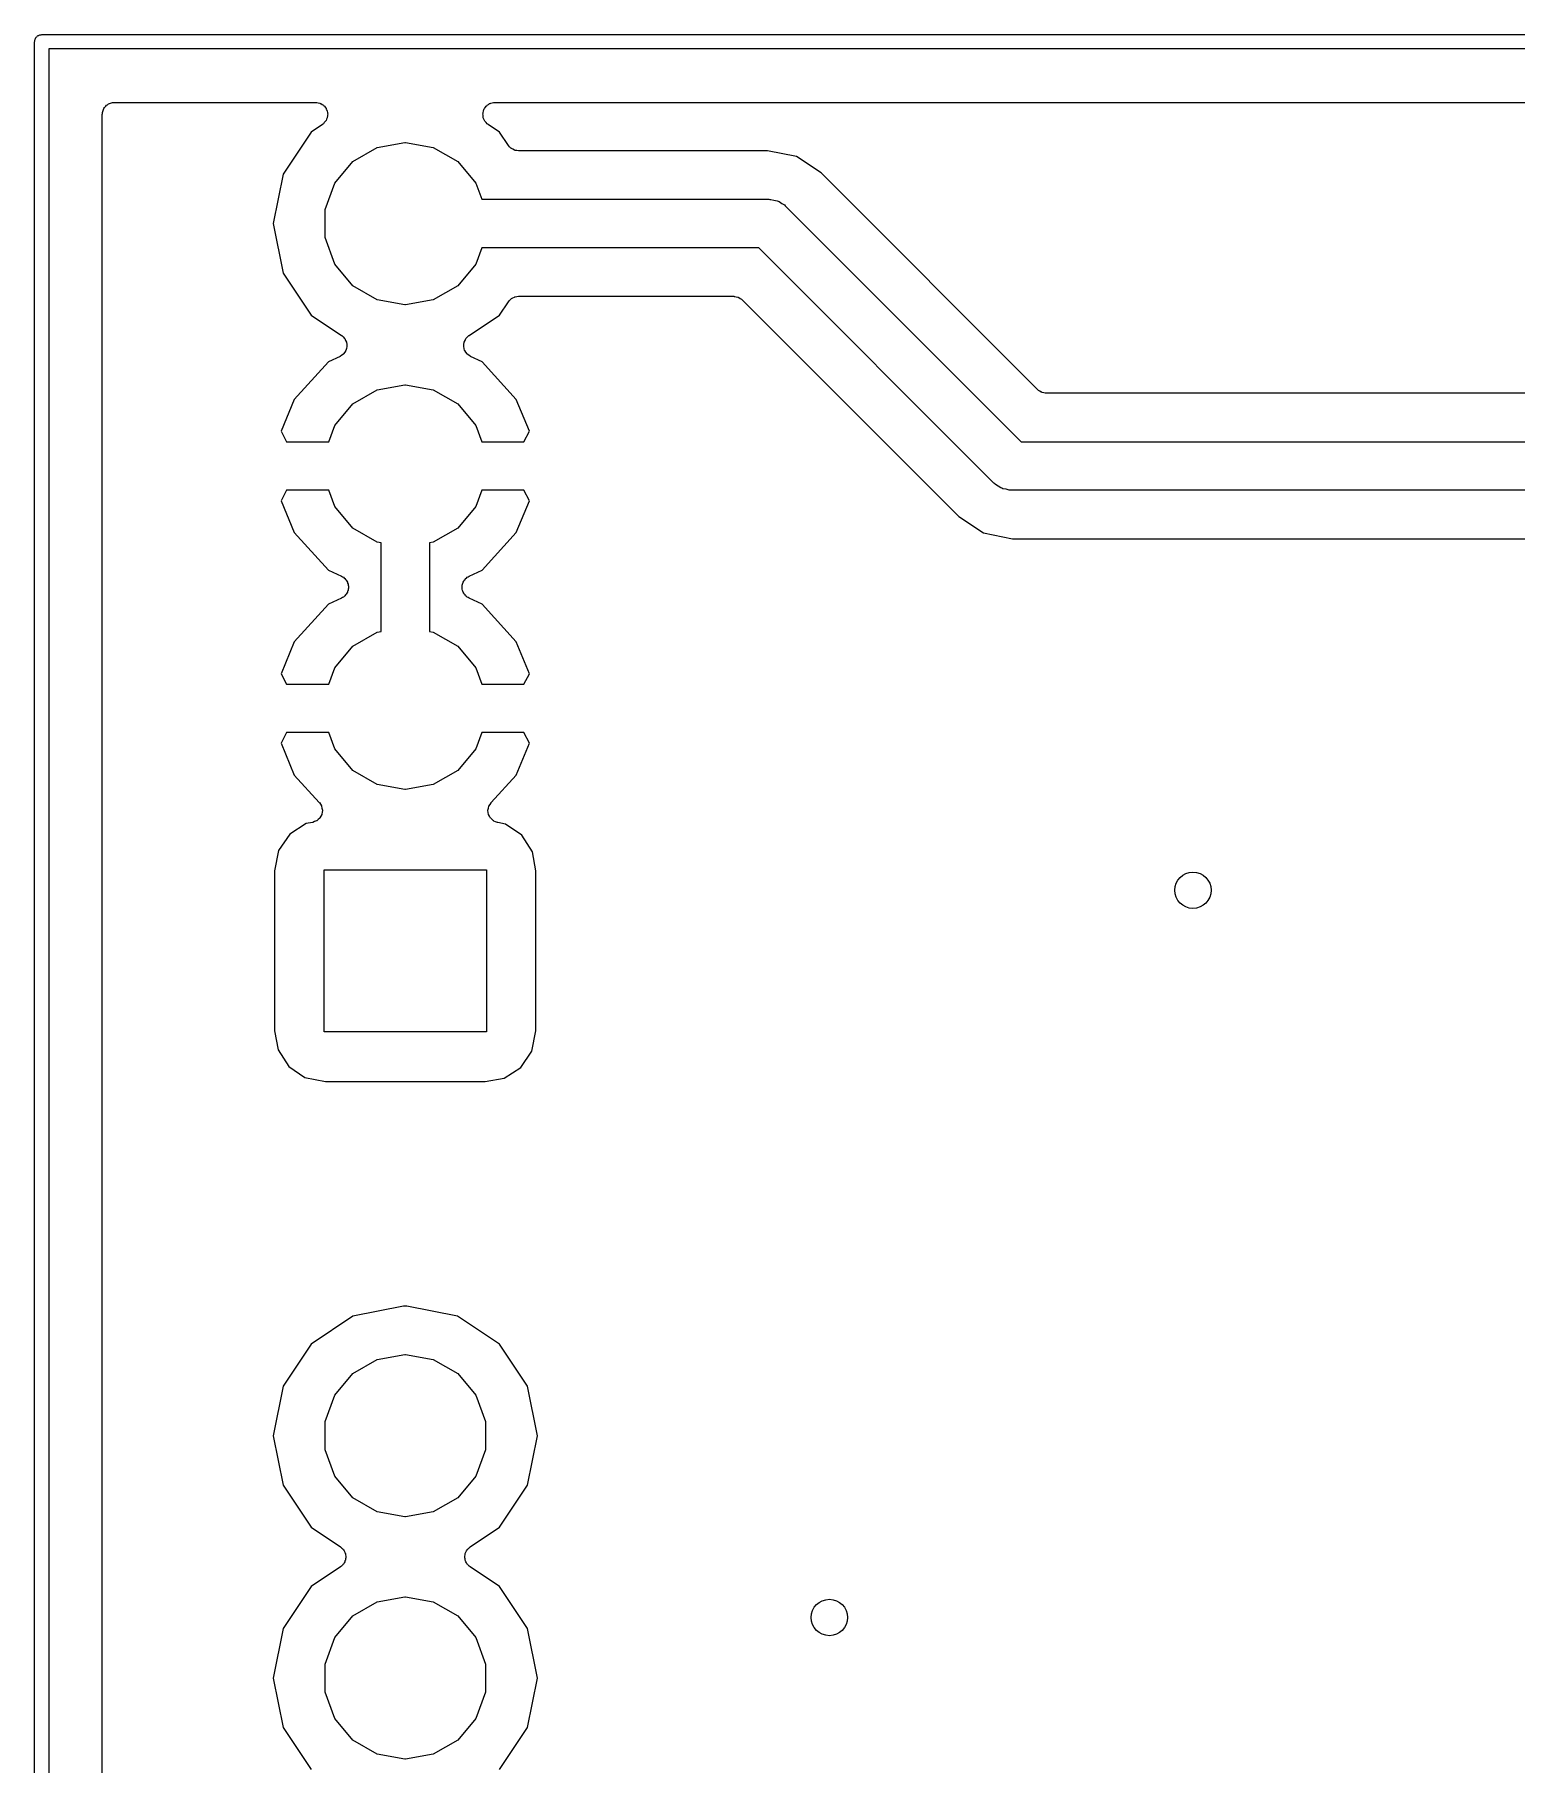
# Model space of a CAD drawing. Extents: x 109.8 to 142.9, y -87.7 to -53.3.
# Drawn here: x 109.78 to 125.31, y -71.39 to -53.27 of the extents above; entities that cross this region are included whole.
import ezdxf

# ---------------------------------------------------------------- set-up
doc = ezdxf.new("R2010")
doc.units = 0
doc.header["$MEASUREMENT"] = 0
doc.layers.add('BLACK', color=7, linetype='CONTINUOUS')

msp = doc.modelspace()

# ---------------------------------------------------------------- linework, layer by layer
at = {"layer": 'Black'}
for p, q in [((109.803, -53.2876), (109.807, -53.2825)), ((109.807, -53.2825), (109.812, -53.2793)), ((109.812, -53.2793), (109.817, -53.275)), ((109.817, -53.275), (109.824, -53.2728)), ((109.824, -53.2728), (109.829, -53.2695)), ((109.829, -53.2695), (109.836, -53.2684)), ((109.836, -53.2684), (109.842, -53.2661)), ((109.842, -53.2661), (109.849, -53.2661)), ((109.849, -53.2661), (109.855, -53.265)), ((109.855, -53.265), (142.875, -53.265)), ((109.78, -53.34), (109.781, -53.3335)), ((109.78, -77.597), (109.78, -53.34)), ((109.781, -53.327), (109.783, -53.3208)), ((109.781, -53.3335), (109.781, -53.327)), ((109.783, -53.3208), (109.785, -53.3143)), ((109.785, -53.3143), (109.788, -53.3087)), ((109.788, -53.3087), (109.79, -53.3025)), ((109.79, -53.3025), (109.794, -53.2975)), ((109.794, -53.2975), (109.798, -53.2918)), ((109.798, -53.2918), (109.803, -53.2876)), ((109.93, -53.415), (109.93, -77.522)), ((142.8, -53.415), (109.93, -53.415)), ((110.528, -54.0132), (110.535, -54.0047)), ((110.535, -54.0047), (110.545, -53.9992)), ((110.545, -53.9992), (110.553, -53.992)), ((110.553, -53.992), (110.564, -53.9882)), ((110.564, -53.9882), (110.574, -53.9827)), ((110.574, -53.9827), (110.585, -53.9807)), ((110.585, -53.9807), (110.595, -53.9769)), ((110.595, -53.9769), (110.606, -53.9769)), ((110.606, -53.9769), (110.617, -53.975)), ((110.617, -53.975), (112.725, -53.975)), ((112.725, -53.975), (112.732, -53.9762)), ((112.732, -53.9762), (112.739, -53.9758)), ((112.739, -53.9758), (112.753, -53.98)), ((112.753, -53.98), (112.768, -53.9827)), ((112.768, -53.9827), (112.774, -53.9861)), ((112.774, -53.9861), (112.781, -53.9881)), ((112.781, -53.9881), (112.793, -53.9971)), ((112.793, -53.9971), (112.807, -54.0047)), ((112.807, -54.0047), (112.811, -54.0101)), ((112.811, -54.0101), (112.817, -54.0142)), ((114.513, -54.0142), (114.519, -54.0101)), ((114.519, -54.0101), (114.523, -54.0047)), ((114.523, -54.0047), (114.537, -53.9971)), ((114.537, -53.9971), (114.549, -53.9881)), ((114.549, -53.9881), (114.556, -53.9861)), ((114.556, -53.9861), (114.562, -53.9827)), ((114.562, -53.9827), (114.577, -53.98)), ((114.577, -53.98), (114.591, -53.9758)), ((114.591, -53.9758), (114.598, -53.9762)), ((114.598, -53.9762), (114.605, -53.975)), ((114.605, -53.975), (126.046, -53.975)), ((110.49, -54.102), (110.492, -54.0911)), ((110.49, -58.1419), (110.49, -54.102)), ((110.492, -54.0799), (110.496, -54.0695)), ((110.492, -54.0911), (110.492, -54.0799)), ((110.496, -54.0695), (110.498, -54.0586)), ((110.498, -54.0586), (110.503, -54.0489)), ((110.503, -54.0489), (110.507, -54.0385)), ((110.507, -54.0385), (110.514, -54.03)), ((110.514, -54.03), (110.52, -54.0204)), ((110.52, -54.0204), (110.528, -54.0132)), ((112.816, -54.1876), (112.807, -54.1993)), ((112.827, -54.1771), (112.816, -54.1876)), ((112.817, -54.0142), (112.825, -54.0268)), ((112.825, -54.0268), (112.835, -54.0385)), ((112.83, -54.1708), (112.827, -54.1771)), ((112.835, -54.1655), (112.83, -54.1708)), ((112.835, -54.0385), (112.837, -54.0451)), ((112.84, -54.1512), (112.835, -54.1655)), ((112.837, -54.0451), (112.841, -54.0509)), ((112.847, -54.1375), (112.84, -54.1512)), ((112.841, -54.0509), (112.845, -54.0656)), ((112.845, -54.0656), (112.85, -54.0799)), ((112.848, -54.1306), (112.847, -54.1375)), ((112.85, -54.1241), (112.848, -54.1306)), ((112.85, -54.0799), (112.85, -54.0869)), ((112.85, -54.0869), (112.852, -54.0937)), ((112.852, -54.0937), (112.85, -54.1088)), ((112.85, -54.1088), (112.85, -54.1241)), ((114.478, -54.0937), (114.48, -54.0869)), ((114.48, -54.1088), (114.478, -54.0937)), ((114.48, -54.0799), (114.485, -54.0656)), ((114.48, -54.0869), (114.48, -54.0799)), ((114.48, -54.1241), (114.48, -54.1088)), ((114.482, -54.1306), (114.48, -54.1241)), ((114.483, -54.1375), (114.482, -54.1306)), ((114.49, -54.1512), (114.483, -54.1375)), ((114.485, -54.0656), (114.489, -54.0509)), ((114.489, -54.0509), (114.493, -54.0451)), ((114.495, -54.1655), (114.49, -54.1512)), ((114.493, -54.0451), (114.495, -54.0385)), ((114.495, -54.0385), (114.505, -54.0268)), ((114.5, -54.1708), (114.495, -54.1655)), ((114.503, -54.1771), (114.5, -54.1708)), ((114.514, -54.1876), (114.503, -54.1771)), ((114.505, -54.0268), (114.513, -54.0142)), ((114.523, -54.1993), (114.514, -54.1876)), ((112.677, -54.2865), (112.384, -54.7263)), ((112.796, -54.2076), (112.677, -54.2865)), ((112.801, -54.2028), (112.796, -54.2076)), ((112.807, -54.1993), (112.801, -54.2028)), ((114.529, -54.2028), (114.523, -54.1993)), ((114.534, -54.2076), (114.529, -54.2028)), ((114.653, -54.2865), (114.534, -54.2076)), ((114.746, -54.4266), (114.653, -54.2865)), ((113.115, -54.5939), (113.371, -54.4463)), ((113.371, -54.4463), (113.662, -54.395)), ((113.662, -54.395), (113.668, -54.395)), ((113.668, -54.395), (113.959, -54.4463)), ((113.959, -54.4463), (114.215, -54.5939)), ((114.759, -54.4395), (114.746, -54.4266)), ((114.77, -54.4533), (114.759, -54.4395)), ((114.774, -54.4554), (114.77, -54.4533)), ((114.777, -54.4584), (114.774, -54.4554)), ((114.793, -54.4664), (114.777, -54.4584)), ((114.808, -54.4753), (114.793, -54.4664)), ((114.812, -54.4761), (114.808, -54.4753)), ((114.816, -54.4779), (114.812, -54.4761)), ((114.834, -54.4799), (114.816, -54.4779)), ((114.852, -54.483), (114.834, -54.4799)), ((117.462, -54.483), (114.852, -54.483)), ((117.766, -54.5433), (117.462, -54.483)), ((118.023, -54.715), (117.766, -54.5433)), ((112.384, -54.7263), (112.28, -55.245)), ((112.926, -54.82), (113.115, -54.5939)), ((114.215, -54.5939), (114.404, -54.82)), ((120.293, -56.9858), (118.023, -54.715)), ((112.825, -55.0974), (112.926, -54.82)), ((114.404, -54.82), (114.467, -54.991)), ((112.825, -55.3926), (112.825, -55.0974)), ((114.467, -54.991), (117.475, -54.991)), ((117.475, -54.991), (117.486, -54.9929)), ((117.486, -54.9929), (117.497, -54.992)), ((117.497, -54.992), (117.529, -55.0006)), ((117.529, -55.0006), (117.562, -55.0063)), ((117.562, -55.0063), (117.572, -55.0119)), ((117.572, -55.0119), (117.582, -55.0148)), ((117.582, -55.0148), (117.61, -55.0338)), ((117.61, -55.0338), (117.638, -55.0504)), ((117.638, -55.0504), (117.645, -55.059)), ((117.645, -55.059), (117.655, -55.0654)), ((117.655, -55.0654), (120.12, -57.531)), ((112.28, -55.245), (112.384, -55.7637)), ((112.926, -55.67), (112.825, -55.3926)), ((114.467, -55.499), (114.404, -55.67)), ((117.37, -55.499), (114.467, -55.499)), ((119.835, -57.9646), (117.37, -55.499)), ((112.384, -55.7637), (112.677, -56.2035)), ((113.115, -55.8961), (112.926, -55.67)), ((114.404, -55.67), (114.215, -55.8961)), ((113.371, -56.0437), (113.115, -55.8961)), ((114.215, -55.8961), (113.959, -56.0437)), ((113.662, -56.095), (113.371, -56.0437)), ((113.668, -56.095), (113.662, -56.095)), ((113.959, -56.0437), (113.668, -56.095)), ((114.653, -56.2035), (114.746, -56.0634)), ((114.746, -56.0634), (114.759, -56.0505)), ((114.759, -56.0505), (114.77, -56.0367)), ((114.77, -56.0367), (114.774, -56.0346)), ((114.774, -56.0346), (114.777, -56.0316)), ((114.777, -56.0316), (114.793, -56.0236)), ((114.793, -56.0236), (114.808, -56.0147)), ((114.808, -56.0147), (114.812, -56.0139)), ((114.812, -56.0139), (114.816, -56.0121)), ((114.816, -56.0121), (114.834, -56.0101)), ((114.834, -56.0101), (114.852, -56.007)), ((114.852, -56.007), (117.107, -56.007)), ((117.107, -56.007), (117.112, -56.008)), ((117.112, -56.008), (117.118, -56.0075)), ((117.118, -56.0075), (117.134, -56.0118)), ((117.134, -56.0118), (117.15, -56.0147)), ((117.15, -56.0147), (117.155, -56.0175)), ((117.155, -56.0175), (117.16, -56.0189)), ((117.16, -56.0189), (117.174, -56.0284)), ((117.174, -56.0284), (117.188, -56.0367)), ((117.188, -56.0367), (117.192, -56.041)), ((117.192, -56.041), (117.197, -56.0442)), ((117.197, -56.0442), (119.467, -58.315)), ((112.677, -56.2035), (112.997, -56.4171)), ((114.333, -56.4171), (114.653, -56.2035)), ((112.997, -56.4171), (112.998, -56.418)), ((112.998, -56.418), (112.999, -56.4185)), ((112.999, -56.4185), (113.014, -56.4332)), ((113.014, -56.4332), (113.029, -56.4476)), ((113.029, -56.4476), (113.03, -56.4487)), ((113.03, -56.4487), (113.03, -56.4496)), ((113.03, -56.4496), (113.039, -56.4685)), ((113.039, -56.4685), (113.048, -56.4872)), ((113.048, -56.4872), (113.049, -56.4884)), ((113.053, -56.5334), (113.048, -56.5536)), ((113.049, -56.4884), (113.049, -56.4895)), ((113.049, -56.4895), (113.051, -56.5103)), ((113.051, -56.5103), (113.053, -56.531)), ((113.053, -56.531), (113.053, -56.5322)), ((113.053, -56.5322), (113.053, -56.5334)), ((114.277, -56.531), (114.279, -56.5103)), ((114.277, -56.5322), (114.277, -56.531)), ((114.277, -56.5334), (114.277, -56.5322)), ((114.282, -56.5536), (114.277, -56.5334)), ((114.279, -56.5103), (114.281, -56.4895)), ((114.281, -56.4884), (114.282, -56.4872)), ((114.281, -56.4895), (114.281, -56.4884)), ((114.282, -56.4872), (114.291, -56.4685)), ((114.291, -56.4685), (114.3, -56.4496)), ((114.3, -56.4487), (114.301, -56.4476)), ((114.3, -56.4496), (114.3, -56.4487)), ((114.301, -56.4476), (114.316, -56.4332)), ((114.316, -56.4332), (114.331, -56.4185)), ((114.331, -56.4185), (114.332, -56.418)), ((114.332, -56.418), (114.333, -56.4171)), ((112.86, -56.694), (112.502, -57.0872)), ((112.981, -56.6377), (112.86, -56.694)), ((112.982, -56.6369), (112.981, -56.6377)), ((112.983, -56.6366), (112.982, -56.6369)), ((113, -56.6243), (112.983, -56.6366)), ((113.017, -56.6123), (113, -56.6243)), ((113.018, -56.6105), (113.017, -56.6113)), ((113.017, -56.6113), (113.017, -56.6123)), ((113.03, -56.5932), (113.018, -56.6105)), ((113.042, -56.5761), (113.03, -56.5932)), ((113.043, -56.5739), (113.042, -56.5749)), ((113.042, -56.5749), (113.042, -56.5761)), ((113.048, -56.5536), (113.043, -56.5739)), ((114.287, -56.5739), (114.282, -56.5536)), ((114.288, -56.5749), (114.287, -56.5739)), ((114.288, -56.5761), (114.288, -56.5749)), ((114.3, -56.5932), (114.288, -56.5761)), ((114.312, -56.6105), (114.3, -56.5932)), ((114.313, -56.6113), (114.312, -56.6105)), ((114.313, -56.6123), (114.313, -56.6113)), ((114.33, -56.6242), (114.313, -56.6123)), ((114.347, -56.6366), (114.33, -56.6242)), ((114.348, -56.6369), (114.347, -56.6366)), ((114.349, -56.6377), (114.348, -56.6369)), ((114.47, -56.694), (114.349, -56.6377)), ((114.828, -57.0872), (114.47, -56.694)), ((112.502, -57.0872), (112.364, -57.4216)), ((113.115, -57.1339), (113.371, -56.9863)), ((113.371, -56.9863), (113.662, -56.935)), ((113.662, -56.935), (113.668, -56.935)), ((113.668, -56.935), (113.959, -56.9863)), ((113.959, -56.9863), (114.215, -57.1339)), ((114.966, -57.4216), (114.828, -57.0872)), ((120.298, -56.989), (120.293, -56.9858)), ((120.302, -56.9933), (120.298, -56.989)), ((120.316, -57.0016), (120.302, -56.9933)), ((120.33, -57.0111), (120.316, -57.0016)), ((120.335, -57.0125), (120.33, -57.0111)), ((120.34, -57.0153), (120.335, -57.0125)), ((120.356, -57.0182), (120.34, -57.0153)), ((120.372, -57.0225), (120.356, -57.0182)), ((120.378, -57.022), (120.372, -57.0225)), ((120.383, -57.023), (120.378, -57.022)), ((139.052, -57.023), (120.383, -57.023)), ((112.926, -57.36), (113.115, -57.1339)), ((114.215, -57.1339), (114.404, -57.36)), ((112.364, -57.4216), (112.421, -57.531)), ((112.863, -57.531), (112.926, -57.36)), ((114.404, -57.36), (114.467, -57.531)), ((114.909, -57.531), (114.966, -57.4216)), ((112.421, -57.531), (112.863, -57.531)), ((114.467, -57.531), (114.909, -57.531)), ((120.12, -57.531), (139.065, -57.531)), ((119.845, -57.971), (119.835, -57.9646)), ((119.852, -57.9796), (119.845, -57.971)), ((119.88, -57.9962), (119.852, -57.9796)), ((119.908, -58.0152), (119.88, -57.9962)), ((110.49, -62.015), (110.49, -58.1419)), ((112.421, -58.039), (112.364, -58.1484)), ((112.364, -58.1484), (112.502, -58.4828)), ((112.863, -58.039), (112.421, -58.039)), ((112.926, -58.21), (112.863, -58.039)), ((114.467, -58.039), (114.404, -58.21)), ((114.909, -58.039), (114.467, -58.039)), ((114.828, -58.4828), (114.966, -58.1484)), ((114.966, -58.1484), (114.909, -58.039)), ((119.918, -58.0181), (119.908, -58.0152)), ((119.928, -58.0237), (119.918, -58.0181)), ((119.961, -58.0294), (119.928, -58.0237)), ((119.993, -58.038), (119.961, -58.0294)), ((120.004, -58.0371), (119.993, -58.038)), ((120.015, -58.039), (120.004, -58.0371)), ((138.96, -58.039), (120.015, -58.039)), ((113.115, -58.4361), (112.926, -58.21)), ((114.404, -58.21), (114.215, -58.4361)), ((119.467, -58.315), (119.724, -58.4867)), ((112.502, -58.4828), (112.86, -58.876)), ((113.371, -58.5837), (113.115, -58.4361)), ((114.215, -58.4361), (113.959, -58.5837)), ((114.47, -58.876), (114.828, -58.4828)), ((119.724, -58.4867), (120.028, -58.547)), ((113.411, -58.5908), (113.371, -58.5837)), ((113.411, -59.5192), (113.411, -58.5908)), ((113.959, -58.5837), (113.919, -58.5908)), ((113.919, -58.5908), (113.919, -59.5192)), ((120.028, -58.547), (138.697, -58.547)), ((112.86, -58.876), (112.997, -58.94)), ((114.333, -58.94), (114.47, -58.876)), ((112.997, -58.94), (113.006, -58.9462)), ((113.006, -58.9462), (113.016, -58.9508)), ((113.016, -58.9508), (113.024, -58.9588)), ((113.024, -58.9588), (113.033, -58.9654)), ((113.033, -58.9654), (113.039, -58.9743)), ((113.039, -58.9743), (113.047, -58.9819)), ((113.047, -58.9819), (113.052, -58.9922)), ((113.052, -58.9922), (113.058, -59.0016)), ((113.058, -59.0016), (113.061, -59.012)), ((113.061, -59.012), (113.066, -59.0218)), ((113.066, -59.0218), (113.067, -59.0332)), ((113.067, -59.0768), (113.066, -59.0882)), ((113.067, -59.0332), (113.069, -59.0443)), ((113.069, -59.0657), (113.067, -59.0768)), ((113.069, -59.0443), (113.069, -59.055)), ((113.069, -59.055), (113.069, -59.0657)), ((114.26, -59.0443), (114.263, -59.0332)), ((114.261, -59.055), (114.26, -59.0443)), ((114.26, -59.0657), (114.261, -59.055)), ((114.263, -59.0768), (114.26, -59.0657)), ((114.263, -59.0332), (114.264, -59.0218)), ((114.264, -59.0882), (114.263, -59.0768)), ((114.264, -59.0218), (114.269, -59.012)), ((114.269, -59.012), (114.272, -59.0016)), ((114.272, -59.0016), (114.278, -58.9922)), ((114.278, -58.9922), (114.283, -58.9819)), ((114.283, -58.9819), (114.291, -58.9743)), ((114.291, -58.9743), (114.297, -58.9654)), ((114.297, -58.9654), (114.306, -58.9588)), ((114.306, -58.9588), (114.314, -58.9508)), ((114.314, -58.9508), (114.324, -58.9462)), ((114.324, -58.9462), (114.333, -58.94)), ((112.86, -59.234), (112.502, -59.6272)), ((112.997, -59.17), (112.86, -59.234)), ((113.006, -59.1638), (112.997, -59.17)), ((113.016, -59.1592), (113.006, -59.1638)), ((113.024, -59.1512), (113.016, -59.1592)), ((113.033, -59.1446), (113.024, -59.1512)), ((113.039, -59.1357), (113.033, -59.1446)), ((113.047, -59.1281), (113.039, -59.1357)), ((113.052, -59.1178), (113.047, -59.1281)), ((113.058, -59.1084), (113.052, -59.1178)), ((113.061, -59.098), (113.058, -59.1084)), ((113.066, -59.0882), (113.061, -59.098)), ((114.269, -59.098), (114.264, -59.0882)), ((114.272, -59.1084), (114.269, -59.098)), ((114.278, -59.1178), (114.272, -59.1084)), ((114.283, -59.1281), (114.278, -59.1178)), ((114.291, -59.1357), (114.283, -59.1281)), ((114.297, -59.1446), (114.291, -59.1357)), ((114.306, -59.1512), (114.297, -59.1446)), ((114.314, -59.1592), (114.306, -59.1512)), ((114.324, -59.1638), (114.314, -59.1592)), ((114.333, -59.17), (114.324, -59.1638)), ((114.47, -59.234), (114.333, -59.17)), ((114.828, -59.6272), (114.47, -59.234)), ((112.502, -59.6272), (112.364, -59.9616)), ((113.115, -59.6739), (113.371, -59.5263)), ((113.371, -59.5263), (113.411, -59.5192)), ((113.919, -59.5192), (113.959, -59.5263)), ((113.959, -59.5263), (114.215, -59.6739)), ((114.966, -59.9616), (114.828, -59.6272)), ((112.926, -59.9), (113.115, -59.6739)), ((114.215, -59.6739), (114.404, -59.9)), ((112.364, -59.9616), (112.421, -60.071)), ((112.863, -60.071), (112.926, -59.9)), ((114.404, -59.9), (114.467, -60.071)), ((114.909, -60.071), (114.966, -59.9616)), ((112.421, -60.071), (112.863, -60.071)), ((114.467, -60.071), (114.909, -60.071)), ((112.421, -60.579), (112.364, -60.6884)), ((112.364, -60.6884), (112.502, -61.0228)), ((112.863, -60.579), (112.421, -60.579)), ((112.926, -60.75), (112.863, -60.579)), ((114.467, -60.579), (114.404, -60.75)), ((114.909, -60.579), (114.467, -60.579)), ((114.828, -61.0228), (114.966, -60.6884)), ((114.966, -60.6884), (114.909, -60.579)), ((113.115, -60.9761), (112.926, -60.75)), ((114.404, -60.75), (114.215, -60.9761)), ((112.502, -61.0228), (112.763, -61.3094)), ((113.371, -61.1237), (113.115, -60.9761)), ((114.215, -60.9761), (113.959, -61.1237)), ((114.565, -61.3112), (114.828, -61.0228)), ((113.662, -61.175), (113.371, -61.1237)), ((113.668, -61.175), (113.662, -61.175)), ((113.959, -61.1237), (113.668, -61.175)), ((112.763, -61.3094), (112.764, -61.311)), ((112.764, -61.311), (112.766, -61.3122)), ((112.766, -61.3122), (112.776, -61.3296)), ((112.776, -61.3296), (112.787, -61.3467)), ((112.789, -61.437), (112.779, -61.4546)), ((112.787, -61.3467), (112.787, -61.3485)), ((112.787, -61.3485), (112.788, -61.3501)), ((112.788, -61.3501), (112.792, -61.37)), ((112.79, -61.4351), (112.789, -61.437)), ((112.791, -61.4335), (112.79, -61.4351)), ((112.793, -61.4134), (112.791, -61.4335)), ((112.792, -61.37), (112.796, -61.3897)), ((112.796, -61.3935), (112.793, -61.4134)), ((112.796, -61.3897), (112.796, -61.3916)), ((112.796, -61.3916), (112.796, -61.3935)), ((114.532, -61.3915), (114.536, -61.3709)), ((114.532, -61.3925), (114.532, -61.3915)), ((114.532, -61.3935), (114.532, -61.3925)), ((114.535, -61.4143), (114.532, -61.3935)), ((114.538, -61.4352), (114.535, -61.4143)), ((114.536, -61.3709), (114.541, -61.3503)), ((114.538, -61.4361), (114.538, -61.4352)), ((114.538, -61.4371), (114.538, -61.4361)), ((114.549, -61.4556), (114.538, -61.4371)), ((114.541, -61.3484), (114.553, -61.3306)), ((114.541, -61.3494), (114.541, -61.3484)), ((114.541, -61.3503), (114.541, -61.3494)), ((114.553, -61.3306), (114.564, -61.3126)), ((114.564, -61.312), (114.565, -61.3112)), ((114.564, -61.3126), (114.564, -61.312)), ((112.628, -61.5321), (112.454, -61.6438)), ((112.693, -61.5197), (112.628, -61.5321)), ((112.695, -61.5191), (112.693, -61.5197)), ((112.697, -61.519), (112.695, -61.5191)), ((112.715, -61.5113), (112.697, -61.519)), ((112.734, -61.5042), (112.715, -61.5113)), ((112.736, -61.503), (112.734, -61.5042)), ((112.737, -61.5022), (112.736, -61.503)), ((112.752, -61.4886), (112.737, -61.5022)), ((112.768, -61.4755), (112.752, -61.4886)), ((112.769, -61.4738), (112.768, -61.4755)), ((112.77, -61.4725), (112.769, -61.4738)), ((112.779, -61.4546), (112.77, -61.4725)), ((114.558, -61.4743), (114.549, -61.4556)), ((114.559, -61.475), (114.558, -61.4743)), ((114.56, -61.4758), (114.559, -61.475)), ((114.575, -61.4898), (114.56, -61.4758)), ((114.591, -61.504), (114.575, -61.4898)), ((114.592, -61.5044), (114.591, -61.504)), ((114.593, -61.505), (114.592, -61.5044)), ((114.612, -61.5128), (114.593, -61.505)), ((114.632, -61.5208), (114.612, -61.5128)), ((114.633, -61.5208), (114.632, -61.5208)), ((114.634, -61.5212), (114.633, -61.5208)), ((114.716, -61.5379), (114.634, -61.5212)), ((114.886, -61.6539), (114.716, -61.5379)), ((112.454, -61.6438), (112.338, -61.8135)), ((114.998, -61.8275), (114.886, -61.6539)), ((112.338, -61.8135), (112.295, -62.0277)), ((115.035, -62.0268), (114.998, -61.8275)), ((110.49, -76.887), (110.49, -62.015)), ((112.295, -62.0277), (112.295, -63.7032)), ((112.815, -63.715), (112.815, -62.015)), ((112.815, -62.015), (114.515, -62.015)), ((114.515, -62.015), (114.515, -63.715)), ((115.035, -63.7023), (115.035, -62.0268)), ((112.295, -63.7032), (112.332, -63.9025)), ((114.515, -63.715), (112.815, -63.715)), ((114.992, -63.9165), (115.035, -63.7023)), ((112.332, -63.9025), (112.444, -64.0761)), ((114.876, -64.0862), (114.992, -63.9165)), ((112.444, -64.0761), (112.614, -64.1921)), ((114.702, -64.1979), (114.876, -64.0862)), ((112.614, -64.1921), (112.828, -64.2354)), ((112.828, -64.2354), (114.503, -64.2354)), ((114.503, -64.2354), (114.702, -64.1979)), ((113.117, -66.6927), (112.677, -66.9865)), ((113.648, -66.587), (113.117, -66.6927)), ((113.682, -66.587), (113.648, -66.587)), ((114.213, -66.6927), (113.682, -66.587)), ((114.653, -66.9865), (114.213, -66.6927)), ((112.677, -66.9865), (112.384, -67.4263)), ((114.946, -67.4263), (114.653, -66.9865)), ((113.115, -67.2939), (113.371, -67.1463)), ((113.371, -67.1463), (113.662, -67.095)), ((113.662, -67.095), (113.668, -67.095)), ((113.668, -67.095), (113.959, -67.1463)), ((113.959, -67.1463), (114.215, -67.2939)), ((112.926, -67.52), (113.115, -67.2939)), ((114.215, -67.2939), (114.404, -67.52)), ((112.384, -67.4263), (112.28, -67.945)), ((112.825, -67.7974), (112.926, -67.52)), ((114.404, -67.52), (114.505, -67.7974)), ((115.05, -67.945), (114.946, -67.4263)), ((112.28, -67.945), (112.384, -68.4637)), ((112.825, -68.0926), (112.825, -67.7974)), ((114.505, -67.7974), (114.505, -68.0926)), ((114.946, -68.4637), (115.05, -67.945)), ((112.926, -68.37), (112.825, -68.0926)), ((114.505, -68.0926), (114.404, -68.37)), ((112.384, -68.4637), (112.677, -68.9035)), ((113.115, -68.5961), (112.926, -68.37)), ((114.404, -68.37), (114.215, -68.5961)), ((114.653, -68.9035), (114.946, -68.4637)), ((113.371, -68.7437), (113.115, -68.5961)), ((114.215, -68.5961), (113.959, -68.7437)), ((113.662, -68.795), (113.371, -68.7437)), ((113.668, -68.795), (113.662, -68.795)), ((113.959, -68.7437), (113.668, -68.795)), ((112.677, -68.9035), (112.986, -69.1094)), ((114.344, -69.1094), (114.653, -68.9035)), ((112.986, -69.1094), (112.996, -69.119)), ((112.996, -69.119), (113.007, -69.1272)), ((113.007, -69.1272), (113.011, -69.1341)), ((113.011, -69.1341), (113.017, -69.1399)), ((113.017, -69.1399), (113.024, -69.1523)), ((113.024, -69.1523), (113.031, -69.1639)), ((113.031, -69.1639), (113.033, -69.172)), ((113.033, -69.172), (113.037, -69.1795)), ((113.037, -69.1795), (113.038, -69.1932)), ((113.038, -69.1932), (113.042, -69.2067)), ((113.042, -69.2233), (113.038, -69.2368)), ((113.042, -69.2067), (113.041, -69.215)), ((113.041, -69.215), (113.042, -69.2233)), ((114.288, -69.2067), (114.292, -69.1932)), ((114.289, -69.215), (114.288, -69.2067)), ((114.288, -69.2233), (114.289, -69.215)), ((114.292, -69.2368), (114.288, -69.2233)), ((114.292, -69.1932), (114.293, -69.1795)), ((114.293, -69.1795), (114.297, -69.172)), ((114.297, -69.172), (114.299, -69.1639)), ((114.299, -69.1639), (114.306, -69.1523)), ((114.306, -69.1523), (114.313, -69.1399)), ((114.313, -69.1399), (114.319, -69.1341)), ((114.319, -69.1341), (114.323, -69.1272)), ((114.323, -69.1272), (114.334, -69.119)), ((114.334, -69.119), (114.344, -69.1094)), ((112.986, -69.3206), (112.677, -69.5265)), ((112.996, -69.311), (112.986, -69.3206)), ((113.007, -69.3028), (112.996, -69.311)), ((113.011, -69.2959), (113.007, -69.3028)), ((113.017, -69.2901), (113.011, -69.2959)), ((113.024, -69.2777), (113.017, -69.2901)), ((113.031, -69.2661), (113.024, -69.2777)), ((113.033, -69.258), (113.031, -69.2661)), ((113.037, -69.2505), (113.033, -69.258)), ((113.038, -69.2368), (113.037, -69.2505)), ((114.293, -69.2505), (114.292, -69.2368)), ((114.297, -69.258), (114.293, -69.2505)), ((114.299, -69.2661), (114.297, -69.258)), ((114.306, -69.2777), (114.299, -69.2661)), ((114.313, -69.2901), (114.306, -69.2777)), ((114.319, -69.2959), (114.313, -69.2901)), ((114.323, -69.3028), (114.319, -69.2959)), ((114.334, -69.311), (114.323, -69.3028)), ((114.344, -69.3206), (114.334, -69.311)), ((114.653, -69.5265), (114.344, -69.3206)), ((112.677, -69.5265), (112.384, -69.9663)), ((114.946, -69.9663), (114.653, -69.5265)), ((113.115, -69.8339), (113.371, -69.6863)), ((113.371, -69.6863), (113.662, -69.635)), ((113.662, -69.635), (113.668, -69.635)), ((113.668, -69.635), (113.959, -69.6863)), ((113.959, -69.6863), (114.215, -69.8339)), ((112.926, -70.06), (113.115, -69.8339)), ((114.215, -69.8339), (114.404, -70.06)), ((112.384, -69.9663), (112.28, -70.485)), ((112.825, -70.3374), (112.926, -70.06)), ((114.404, -70.06), (114.505, -70.3374)), ((115.05, -70.485), (114.946, -69.9663)), ((112.28, -70.485), (112.384, -71.0037)), ((112.825, -70.6326), (112.825, -70.3374)), ((114.505, -70.3374), (114.505, -70.6326)), ((114.946, -71.0037), (115.05, -70.485)), ((112.926, -70.91), (112.825, -70.6326)), ((114.505, -70.6326), (114.404, -70.91)), ((112.384, -71.0037), (112.677, -71.4435)), ((113.115, -71.1361), (112.926, -70.91)), ((114.404, -70.91), (114.215, -71.1361)), ((114.653, -71.4435), (114.946, -71.0037)), ((113.371, -71.2837), (113.115, -71.1361)), ((114.215, -71.1361), (113.959, -71.2837)), ((113.662, -71.335), (113.371, -71.2837)), ((113.668, -71.335), (113.662, -71.335)), ((113.959, -71.2837), (113.668, -71.335))]:
    msp.add_line(p, q, dxfattribs=at)
for centre in [(121.92, -62.23), (118.11, -69.85)]:
    msp.add_circle(centre, 0.1905, dxfattribs=at)

doc.saveas('drawing.dxf')
